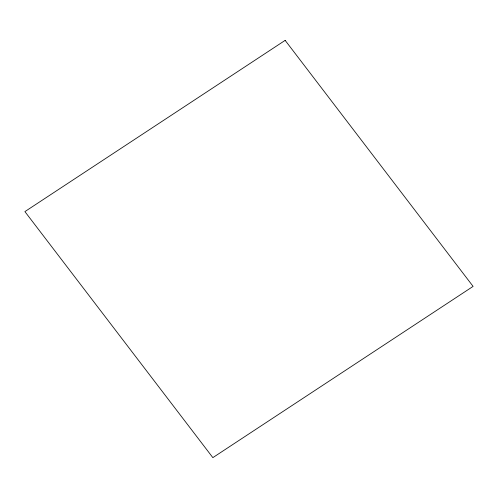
<?xml version="1.0" encoding="UTF-8"?>
<svg xmlns="http://www.w3.org/2000/svg" width="498" height="498" viewBox="0 0 498 498"><rect width="100%" height="100%" fill="white"/><g stroke="black" fill="none" stroke-linecap="round" stroke-linejoin="round"><path stroke-width="0.75" d="M285.149 40.369L24.9 211.606L212.851 457.631L473.1 286.394L285.149 40.369"/></g></svg>
